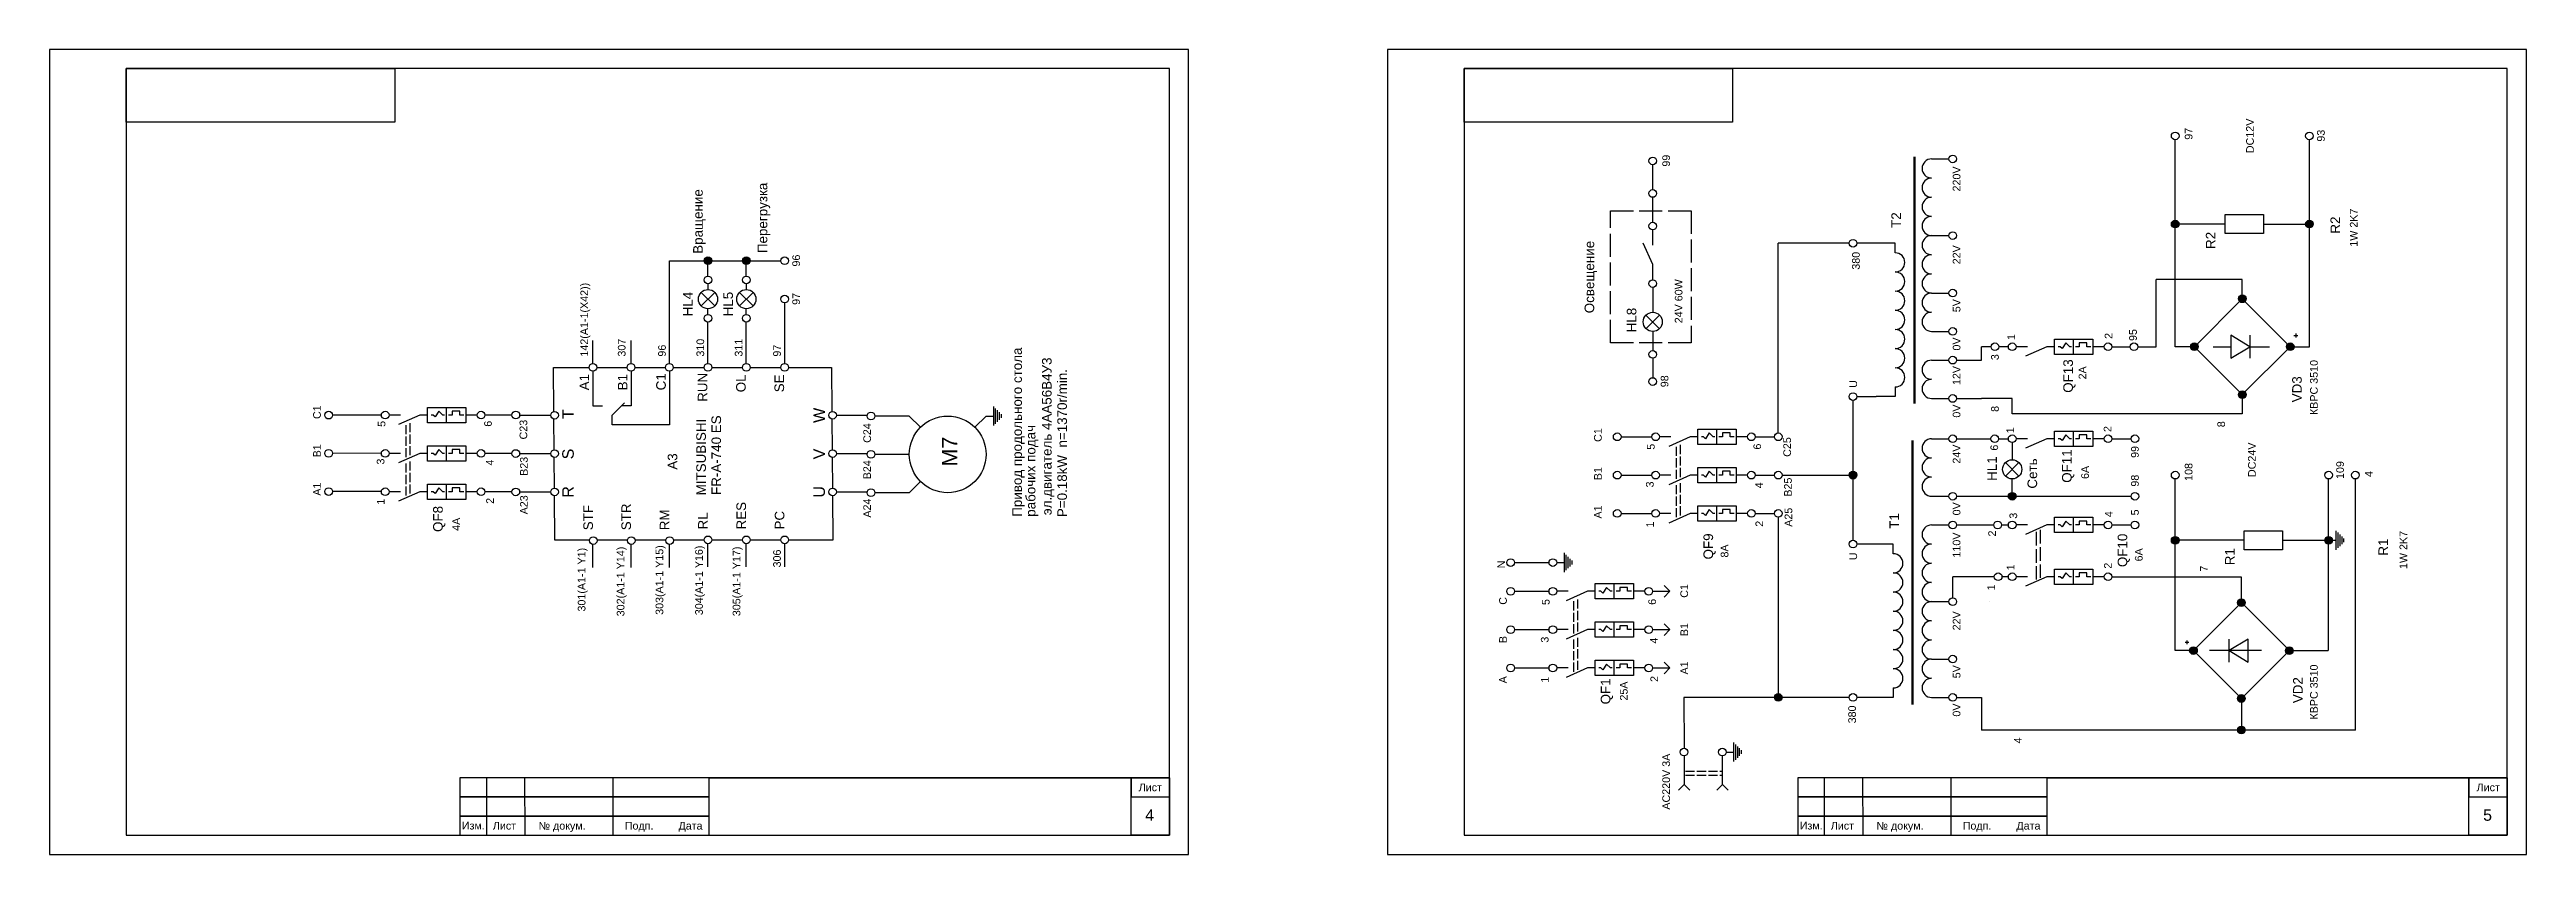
# Model space of a CAD drawing. Header units: millimetres. Extents: x 2144 to 8705, y -937 to 1906.
# Drawn here: x 6657 to 7303, y 719 to 929 of the extents above; entities that cross this region are included whole.
import ezdxf

# ---------------------------------------------------------------- set-up
doc = ezdxf.new("R2010")
doc.units = ezdxf.units.MM
doc.linetypes.add('ACAD_ISO02W100', pattern=[15, 12, -3])
for name, color, linetype, lineweight in [('Маркировка', 7, 'Continuous', 25), ('Оформление', 7, 'Continuous', 30), ('Элементы', 7, 'Continuous', 30)]:
    doc.layers.add(name, color=color, linetype=linetype, lineweight=lineweight)
doc.styles.get("Standard").update_dxf_attribs({"font": 'arial.ttf'})

msp = doc.modelspace()

# ---------------------------------------------------------------- hatches: boundary and pattern name
at = {"layer": 'Элементы'}
h = msp.add_hatch(color=256, dxfattribs=at)
h.dxf.hatch_style = 1
h.paths.add_polyline_path([(7212.23, 883.77, 1), (7210.23, 883.77, 1)])
h = msp.add_hatch(color=256, dxfattribs=at)
h.dxf.hatch_style = 1
h.paths.add_polyline_path([(7247.23, 883.77, 1), (7245.23, 883.77, 1)])
h = msp.add_hatch(color=256, dxfattribs=at)
h.dxf.hatch_style = 1
h.paths.add_polyline_path([(6828.65, 875.19, 1), (6828.65, 873.19, 1)])
h = msp.add_hatch(color=256, dxfattribs=at)
h.dxf.hatch_style = 1
h.paths.add_polyline_path([(6838.65, 875.19, 1), (6838.65, 873.19, 1)])
h = msp.add_hatch(color=256, dxfattribs=at)
h.dxf.hatch_style = 1
h.paths.add_polyline_path([(7228.73, 865.27, 1), (7228.73, 863.27, 1)])
h = msp.add_hatch(color=256, dxfattribs=at)
h.dxf.hatch_style = 1
h.paths.add_polyline_path([(7216.23, 852.77, 1), (7216.23, 850.77, 1)])
h = msp.add_hatch(color=256, dxfattribs=at)
h.dxf.hatch_style = 1
h.paths.add_polyline_path([(7241.23, 852.77, 1), (7241.23, 850.77, 1)])
h = msp.add_hatch(color=256, dxfattribs=at)
h.dxf.hatch_style = 1
h.paths.add_polyline_path([(7228.73, 840.27, 1), (7228.73, 838.27, 1)])
h = msp.add_hatch(color=256, dxfattribs=at)
h.dxf.hatch_style = 1
h.paths.add_polyline_path([(7128.23, 818.27, 1), (7126.23, 818.27, 1)])
h = msp.add_hatch(color=256, dxfattribs=at)
h.dxf.hatch_style = 1
h.paths.add_polyline_path([(7169.73, 812.77, 1), (7167.73, 812.77, 1)])
h = msp.add_hatch(color=256, dxfattribs=at)
h.dxf.hatch_style = 1
h.paths.add_polyline_path([(7212.23, 801.27, 1), (7210.23, 801.27, 1)])
h = msp.add_hatch(color=256, dxfattribs=at)
h.dxf.hatch_style = 1
h.paths.add_polyline_path([(7252.23, 801.27, 1), (7250.23, 801.27, 1)])
h = msp.add_hatch(color=256, dxfattribs=at)
h.dxf.hatch_style = 1
h.paths.add_polyline_path([(7228.5, 786, 1), (7228.5, 784, 1)])
h = msp.add_hatch(color=256, dxfattribs=at)
h.dxf.hatch_style = 1
h.paths.add_polyline_path([(7216, 773.5, 1), (7216, 771.5, 1)])
h = msp.add_hatch(color=256, dxfattribs=at)
h.dxf.hatch_style = 1
h.paths.add_polyline_path([(7241, 773.5, 1), (7241, 771.5, 1)])
h = msp.add_hatch(color=256, dxfattribs=at)
h.dxf.hatch_style = 1
h.paths.add_polyline_path([(7108.73, 760.27, 1), (7106.73, 760.27, 1)])
h = msp.add_hatch(color=256, dxfattribs=at)
h.dxf.hatch_style = 1
h.paths.add_polyline_path([(7228.5, 761, 1), (7228.5, 759, 1)])
h = msp.add_hatch(color=256, dxfattribs=at)
h.dxf.hatch_style = 1
h.paths.add_polyline_path([(7228.5, 752.77, 1), (7228.5, 750.77, 1)])

# ---------------------------------------------------------------- linework, layer by layer
at = {"layer": 'Оформление'}
for p, q in [((6948.96, 924.31), (6676.96, 924.31)), ((6676.96, 924.31), (6676.96, 724.31)), ((6948.96, 724.31), (6948.96, 924.31)), ((7297.83, 924.31), (7025.83, 924.31)), ((7025.83, 924.31), (7025.83, 724.31)), ((7297.83, 724.31), (7297.83, 924.31)), ((6676.96, 724.31), (6948.96, 724.31)), ((6763.96, 724.31), (6948.96, 724.31)), ((6763.96, 724.31), (6948.96, 724.31)), ((6763.96, 724.31), (6948.96, 724.31)), ((7025.83, 724.31), (7297.83, 724.31)), ((7112.83, 724.31), (7297.83, 724.31)), ((7112.83, 724.31), (7297.83, 724.31)), ((7112.83, 724.31), (7297.83, 724.31))]:
    msp.add_line(p, q, dxfattribs=at)
at = {"layer": 'Оформление', "lineweight": 35}
for p, q in [((6828.96, 739.31), (6948.96, 739.31)), ((7177.83, 739.31), (7297.83, 739.31))]:
    msp.add_line(p, q, dxfattribs=at)
at = {"layer": 'Оформление'}
for points in [[(6953.96, 929.31), (6656.96, 929.31), (6656.96, 719.31), (6953.96, 719.31)], [(7302.83, 929.31), (7005.83, 929.31), (7005.83, 719.31), (7302.83, 719.31)], [(6763.96, 724.31), (6780.96, 724.31), (6780.93, 739.31), (6763.93, 739.31)], [(6763.96, 734.31), (6828.96, 734.31), (6828.96, 739.31), (6763.96, 739.31)], [(6763.96, 724.31), (6770.96, 724.31), (6770.96, 739.31), (6763.96, 739.31)], [(6763.96, 724.31), (6803.96, 724.31), (6803.96, 739.31), (6763.96, 739.31)], [(6948.96, 724.31), (6938.96, 724.31), (6938.96, 739.31), (6948.96, 739.31)], [(6948.96, 739.31), (6938.96, 739.31), (6938.96, 734.31), (6948.96, 734.31)], [(7112.83, 724.31), (7129.83, 724.31), (7129.8, 739.31), (7112.8, 739.31)], [(7112.83, 734.31), (7177.83, 734.31), (7177.83, 739.31), (7112.83, 739.31)], [(7112.83, 724.31), (7119.83, 724.31), (7119.83, 739.31), (7112.83, 739.31)], [(7112.83, 724.31), (7152.83, 724.31), (7152.83, 739.31), (7112.83, 739.31)], [(7297.83, 724.31), (7287.83, 724.31), (7287.83, 739.31), (7297.83, 739.31)], [(7297.83, 739.31), (7287.83, 739.31), (7287.83, 734.31), (7297.83, 734.31)], [(6763.96, 729.31), (6828.96, 729.31), (6828.96, 734.31), (6763.96, 734.31)], [(7112.83, 729.31), (7177.83, 729.31), (7177.83, 734.31), (7112.83, 734.31)], [(6763.96, 724.31), (6828.96, 724.31), (6828.96, 729.31), (6763.96, 729.31)], [(7112.83, 724.31), (7177.83, 724.31), (7177.83, 729.31), (7112.83, 729.31)]]:
    msp.add_lwpolyline(points, close=True, dxfattribs=at)
at = {"layer": 'Элементы'}
for p, q in [((7211.23, 851.77), (7211.23, 905.77)), ((7246.23, 851.77), (7246.23, 905.77)), ((7075, 892.75), (7075, 899.25)), ((7147.73, 900.77), (7152.23, 900.77)), ((7075, 884.25), (7075, 890.75)), ((7075, 873.25), (7072.5, 878.75)), ((7075, 878.25), (7075, 882.25)), ((7107.73, 829.27), (7107.73, 878.77)), ((7126.23, 878.77), (7107.73, 878.77)), ((7133.23, 878.77), (7128.23, 878.77)), ((7138.23, 878.77), (7133.23, 878.77)), ((7138.23, 876.27), (7138.23, 878.77)), ((7147.73, 880.77), (7152.23, 880.77)), ((7224.23, 883.77), (7211.23, 883.77)), ((7234.23, 883.77), (7246.23, 883.77)), ((6818.63, 853.39), (6818.63, 874.19)), ((6818.63, 874.19), (6828.65, 874.19)), ((6828.65, 870.19), (6828.65, 874.19)), ((6828.65, 874.19), (6847.65, 874.19)), ((6838.65, 870.19), (6838.65, 874.19)), ((7075, 869.25), (7075, 873.25)), ((6830.42, 862.42), (6826.88, 865.95)), ((6826.88, 862.42), (6830.42, 865.95)), ((6828.65, 868.19), (6828.65, 866.69)), ((6840.42, 862.42), (6836.88, 865.95)), ((6836.88, 862.42), (6840.42, 865.95)), ((6838.65, 868.19), (6838.65, 866.69)), ((7075, 867.25), (7075, 860.75)), ((7147.73, 865.77), (7152.23, 865.77)), ((7228.73, 869.27), (7206.23, 869.27)), ((7206.23, 851.77), (7206.23, 869.27)), ((7228.73, 864.27), (7228.73, 869.27)), ((6828.65, 860.19), (6828.65, 861.69)), ((6838.65, 860.19), (6838.65, 861.69)), ((6848.65, 847.39), (6848.65, 863.19)), ((7076.77, 856.48), (7073.23, 860.02)), ((7073.23, 856.48), (7076.77, 860.02)), ((7228.73, 864.27), (7216.23, 851.77)), ((7241.23, 851.77), (7228.73, 864.27)), ((6798.65, 847.39), (6798.65, 853.39)), ((6808.63, 847.39), (6808.63, 853.39)), ((6818.63, 847.39), (6818.63, 853.39)), ((6828.65, 847.39), (6828.65, 858.19)), ((6838.65, 847.39), (6838.65, 858.19)), ((7075, 855.75), (7075, 850.75)), ((7147.73, 855.77), (7152.23, 855.77)), ((7182.73, 852.77), (7181.73, 851.27)), ((7183.73, 851.77), (7182.73, 852.77)), ((7184.73, 849.77), (7184.73, 853.77)), ((7188.23, 852.77), (7186.23, 852.77)), ((7186.23, 852.77), (7186.23, 851.77)), ((7188.23, 851.77), (7188.23, 852.77)), ((7230.73, 851.77), (7225.73, 854.77)), ((7225.73, 854.77), (7225.73, 848.77)), ((7230.73, 854.77), (7230.73, 848.77)), ((7242.2, 854.68), (7243.2, 854.68)), ((7242.7, 855.18), (7242.7, 854.18)), ((7075, 848.75), (7075, 843.75)), ((7147.73, 848.27), (7152.23, 848.27)), ((7154.23, 848.27), (7160.73, 848.27)), ((7160.73, 848.27), (7160.73, 851.77)), ((7163.23, 851.77), (7160.73, 851.77)), ((7167.73, 851.77), (7165.23, 851.77)), ((7172.73, 851.77), (7169.73, 851.77)), ((7177.73, 851.77), (7172.23, 849.27)), ((7179.73, 851.77), (7177.73, 851.77)), ((7181.23, 851.77), (7180.73, 851.77)), ((7181.73, 851.27), (7181.23, 851.77)), ((7184.23, 851.77), (7183.73, 851.77)), ((7186.23, 851.77), (7185.23, 851.77)), ((7189.23, 851.77), (7188.23, 851.77)), ((7192.73, 851.77), (7189.73, 851.77)), ((7194.73, 851.77), (7199.48, 851.77)), ((7201.48, 851.77), (7206.23, 851.77)), ((7216.23, 851.77), (7211.23, 851.77)), ((7216.23, 851.77), (7228.73, 839.27)), ((7221.16, 851.77), (7225.73, 851.77)), ((7225.73, 848.77), (7230.73, 851.77)), ((7228.73, 839.27), (7241.23, 851.77)), ((7230.73, 851.77), (7235.8, 851.77)), ((7241.23, 851.77), (7246.23, 851.77)), ((6798.65, 845.39), (6798.65, 836.39)), ((6808.65, 845.39), (6808.65, 836.39)), ((6818.65, 845.39), (6818.65, 831.39)), ((7138.23, 841.27), (7138.23, 838.77)), ((6743.48, 833.9), (6730.73, 833.92)), ((6748.48, 833.94), (6745.48, 833.94)), ((6753.48, 833.94), (6747.98, 831.44)), ((6755.48, 833.94), (6753.48, 833.94)), ((6756.98, 833.94), (6756.48, 833.94)), ((6757.48, 833.44), (6756.98, 833.94)), ((6758.48, 834.94), (6757.48, 833.44)), ((6759.48, 833.94), (6758.48, 834.94)), ((6759.98, 833.94), (6759.48, 833.94)), ((6760.48, 831.94), (6760.48, 835.94)), ((6761.98, 833.94), (6760.98, 833.94)), ((6763.98, 834.94), (6761.98, 834.94)), ((6761.98, 834.94), (6761.98, 833.94)), ((6763.98, 833.94), (6763.98, 834.94)), ((6764.98, 833.94), (6763.98, 833.94)), ((6768.48, 833.94), (6765.48, 833.94)), ((6777.54, 833.95), (6770.48, 833.95)), ((6779.65, 833.89), (6787.65, 833.89)), ((6798.65, 836.39), (6801.15, 836.39)), ((6803.65, 833.89), (6806.9, 837.14)), ((6803.65, 831.39), (6803.65, 833.89)), ((6808.65, 836.39), (6806.15, 836.39)), ((6862.15, 833.89), (6870.15, 833.89)), ((6881.15, 833.69), (6872.15, 833.69)), ((6884.08, 830.76), (6881.15, 833.69)), ((6898.22, 830.76), (6901.15, 833.69)), ((6901.15, 833.69), (6903.15, 833.69)), ((6903.15, 831.19), (6903.15, 836.19)), ((6903.65, 831.69), (6903.65, 835.69)), ((6904.15, 832.19), (6904.15, 835.19)), ((6904.65, 832.69), (6904.65, 834.69)), ((6905.15, 833.19), (6905.15, 834.19)), ((7127.23, 801.27), (7127.23, 837.77)), ((7128.23, 838.77), (7133.23, 838.77)), ((7138.23, 838.77), (7133.23, 838.77)), ((7147.73, 838.27), (7152.23, 838.27)), ((7154.23, 838.27), (7160.73, 838.27)), ((7168.73, 838.27), (7160.73, 838.27)), ((7168.73, 834.27), (7168.73, 838.27)), ((7228.73, 834.27), (7168.73, 834.27)), ((7228.73, 839.27), (7228.73, 834.27)), ((6818.65, 831.39), (6803.65, 831.39)), ((7066.73, 828.27), (7074.73, 828.27)), ((7079.73, 828.27), (7076.73, 828.27)), ((7084.73, 828.27), (7079.23, 825.77)), ((7086.73, 828.27), (7084.73, 828.27)), ((7088.23, 828.27), (7087.73, 828.27)), ((7088.73, 827.77), (7088.23, 828.27)), ((7089.73, 829.27), (7088.73, 827.77)), ((7090.73, 828.27), (7089.73, 829.27)), ((7091.23, 828.27), (7090.73, 828.27)), ((7091.73, 826.27), (7091.73, 830.27)), ((7093.23, 828.27), (7092.23, 828.27)), ((7095.23, 829.27), (7093.23, 829.27)), ((7093.23, 829.27), (7093.23, 828.27)), ((7095.23, 828.27), (7095.23, 829.27)), ((7096.23, 828.27), (7095.23, 828.27)), ((7099.73, 828.27), (7096.73, 828.27)), ((7101.73, 828.27), (7106.73, 828.27)), ((7147.73, 827.77), (7152.23, 827.77)), ((7154.23, 827.77), (7163.19, 827.77)), ((7165.19, 827.77), (7167.73, 827.77)), ((7168.73, 826.77), (7168.73, 822.27)), ((7172.73, 827.77), (7169.73, 827.77)), ((7177.73, 827.77), (7172.23, 825.27)), ((7179.73, 827.77), (7177.73, 827.77)), ((7181.23, 827.77), (7180.73, 827.77)), ((7181.73, 827.27), (7181.23, 827.77)), ((7182.73, 828.77), (7181.73, 827.27)), ((7183.73, 827.77), (7182.73, 828.77)), ((7184.23, 827.77), (7183.73, 827.77)), ((7184.73, 825.77), (7184.73, 829.77)), ((7186.23, 827.77), (7185.23, 827.77)), ((7188.23, 828.77), (7186.23, 828.77)), ((7186.23, 828.77), (7186.23, 827.77)), ((7188.23, 827.77), (7188.23, 828.77)), ((7189.23, 827.77), (7188.23, 827.77)), ((7192.73, 827.77), (7189.73, 827.77)), ((7194.73, 827.77), (7199.73, 827.77)), ((6743.48, 823.94), (6730.73, 823.96)), ((6748.48, 823.94), (6745.48, 823.94)), ((6753.48, 823.94), (6747.98, 821.44)), ((6755.48, 823.94), (6753.48, 823.94)), ((6756.98, 823.94), (6756.48, 823.94)), ((6757.48, 823.44), (6756.98, 823.94)), ((6758.48, 824.94), (6757.48, 823.44)), ((6759.48, 823.94), (6758.48, 824.94)), ((6759.98, 823.94), (6759.48, 823.94)), ((6760.48, 821.94), (6760.48, 825.94)), ((6761.98, 823.94), (6760.98, 823.94)), ((6763.98, 824.94), (6761.98, 824.94)), ((6761.98, 824.94), (6761.98, 823.94)), ((6763.98, 823.94), (6763.98, 824.94)), ((6764.98, 823.94), (6763.98, 823.94)), ((6768.48, 823.94), (6765.48, 823.94)), ((6777.54, 823.91), (6770.48, 823.91)), ((6779.65, 823.89), (6787.65, 823.89)), ((6862.15, 823.89), (6870.15, 823.89)), ((6881.15, 823.69), (6872.15, 823.69)), ((7091.73, 816.27), (7091.73, 820.27)), ((7170.5, 818), (7166.96, 821.54)), ((7166.96, 818), (7170.5, 821.54)), ((6743.48, 813.97), (6730.73, 813.99)), ((6748.48, 813.94), (6745.48, 813.94)), ((6753.48, 813.94), (6747.98, 811.44)), ((6755.48, 813.94), (6753.48, 813.94)), ((6756.98, 813.94), (6756.48, 813.94)), ((6757.48, 813.44), (6756.98, 813.94)), ((6758.48, 814.94), (6757.48, 813.44)), ((6759.48, 813.94), (6758.48, 814.94)), ((6759.98, 813.94), (6759.48, 813.94)), ((6760.48, 811.94), (6760.48, 815.94)), ((6761.98, 813.94), (6760.98, 813.94)), ((6763.98, 814.94), (6761.98, 814.94)), ((6761.98, 814.94), (6761.98, 813.94)), ((6763.98, 813.94), (6763.98, 814.94)), ((6764.98, 813.94), (6763.98, 813.94)), ((6768.48, 813.94), (6765.48, 813.94)), ((6777.54, 813.9), (6770.48, 813.9)), ((6779.65, 813.89), (6787.65, 813.89)), ((6862.15, 813.89), (6870.15, 813.89)), ((6884.08, 816.62), (6881.15, 813.69)), ((7066.73, 818.27), (7074.73, 818.27)), ((7079.73, 818.27), (7076.73, 818.27)), ((7084.73, 818.27), (7079.23, 815.77)), ((7086.73, 818.27), (7084.73, 818.27)), ((7088.23, 818.27), (7087.73, 818.27)), ((7088.73, 817.77), (7088.23, 818.27)), ((7089.73, 819.27), (7088.73, 817.77)), ((7090.73, 818.27), (7089.73, 819.27)), ((7091.23, 818.27), (7090.73, 818.27)), ((7093.23, 818.27), (7092.23, 818.27)), ((7095.23, 819.27), (7093.23, 819.27)), ((7093.23, 819.27), (7093.23, 818.27)), ((7095.23, 818.27), (7095.23, 819.27)), ((7096.23, 818.27), (7095.23, 818.27)), ((7099.73, 818.27), (7096.73, 818.27)), ((7101.73, 818.27), (7106.73, 818.27)), ((7108.73, 818.27), (7127.23, 818.27)), ((7168.73, 812.77), (7168.73, 817.27)), ((7211.23, 772.5), (7211.23, 817.27)), ((7251.23, 772.5), (7251.23, 817.27)), ((7258.23, 751.77), (7258.23, 817.27)), ((6881.15, 813.69), (6872.15, 813.69)), ((7066.73, 808.27), (7074.73, 808.27)), ((7079.73, 808.27), (7076.73, 808.27)), ((7084.73, 808.27), (7079.23, 805.77)), ((7086.73, 808.27), (7084.73, 808.27)), ((7088.23, 808.27), (7087.73, 808.27)), ((7088.73, 807.77), (7088.23, 808.27)), ((7089.73, 809.27), (7088.73, 807.77)), ((7090.73, 808.27), (7089.73, 809.27)), ((7091.23, 808.27), (7090.73, 808.27)), ((7091.73, 806.27), (7091.73, 810.27)), ((7093.23, 808.27), (7092.23, 808.27)), ((7095.23, 809.27), (7093.23, 809.27)), ((7093.23, 809.27), (7093.23, 808.27)), ((7095.23, 808.27), (7095.23, 809.27)), ((7096.23, 808.27), (7095.23, 808.27)), ((7099.73, 808.27), (7096.73, 808.27)), ((7101.73, 808.27), (7106.73, 808.27)), ((7147.73, 812.77), (7152.23, 812.77)), ((7154.23, 812.77), (7199.73, 812.77)), ((7107.73, 807.27), (7107.73, 760.27)), ((7147.73, 805.27), (7152.23, 805.27)), ((7154.23, 805.27), (7163.95, 805.27)), ((7165.95, 805.27), (7167.73, 805.27)), ((7172.73, 805.27), (7169.73, 805.27)), ((7177.73, 805.27), (7172.23, 802.77)), ((7179.73, 805.27), (7177.73, 805.27)), ((7181.23, 805.27), (7180.73, 805.27)), ((7181.73, 804.77), (7181.23, 805.27)), ((7182.73, 806.27), (7181.73, 804.77)), ((7183.73, 805.27), (7182.73, 806.27)), ((7184.23, 805.27), (7183.73, 805.27)), ((7184.73, 803.27), (7184.73, 807.27)), ((7186.23, 805.27), (7185.23, 805.27)), ((7188.23, 806.27), (7186.23, 806.27)), ((7186.23, 806.27), (7186.23, 805.27)), ((7188.23, 805.27), (7188.23, 806.27)), ((7189.23, 805.27), (7188.23, 805.27)), ((7192.73, 805.27), (7189.73, 805.27)), ((7194.73, 805.27), (7199.73, 805.27)), ((7229.23, 801.27), (7211.23, 801.27)), ((7239.23, 801.27), (7251.23, 801.27)), ((7251.23, 801.27), (7253.23, 801.27)), ((7253.23, 798.77), (7253.23, 803.77)), ((7253.73, 799.27), (7253.73, 803.27)), ((7254.23, 799.77), (7254.23, 802.77)), ((7254.73, 800.27), (7254.73, 802.27)), ((7255.23, 800.77), (7255.23, 801.77)), ((6798.65, 794.19), (6798.65, 800.19)), ((6808.65, 794.18), (6808.65, 800.19)), ((6818.65, 794.18), (6818.65, 800.19)), ((6828.65, 794.38), (6828.65, 800.39)), ((6838.65, 794.38), (6838.65, 800.39)), ((6848.65, 794.38), (6848.65, 800.39)), ((7038.95, 795.46), (7047.95, 795.46)), ((7049.95, 795.46), (7051.95, 795.46)), ((7051.95, 792.96), (7051.95, 797.96)), ((7052.45, 793.46), (7052.45, 797.46)), ((7052.95, 793.96), (7052.95, 796.96)), ((7053.45, 794.46), (7053.45, 796.46)), ((7053.95, 794.96), (7053.95, 795.96)), ((7132.73, 800.27), (7128.23, 800.27)), ((7137.73, 800.27), (7132.73, 800.27)), ((7137.73, 797.77), (7137.73, 800.27)), ((7062.95, 788.96), (7061.95, 787.46)), ((7063.95, 787.96), (7062.95, 788.96)), ((7064.95, 785.96), (7064.95, 789.96)), ((7068.45, 788.96), (7066.45, 788.96)), ((7066.45, 788.96), (7066.45, 787.96)), ((7068.45, 787.96), (7068.45, 788.96)), ((7079.45, 787.96), (7077.95, 789.46)), ((7153.23, 786.27), (7153.23, 791.77)), ((7164.07, 791.77), (7153.23, 791.77)), ((7167.73, 791.77), (7166.07, 791.77)), ((7172.73, 791.77), (7169.73, 791.77)), ((7177.73, 791.77), (7172.23, 789.27)), ((7179.73, 791.77), (7177.73, 791.77)), ((7181.23, 791.77), (7180.73, 791.77)), ((7181.73, 791.27), (7181.23, 791.77)), ((7182.73, 792.77), (7181.73, 791.27)), ((7183.73, 791.77), (7182.73, 792.77)), ((7184.23, 791.77), (7183.73, 791.77)), ((7184.73, 789.77), (7184.73, 793.77)), ((7186.23, 791.77), (7185.23, 791.77)), ((7188.23, 792.77), (7186.23, 792.77)), ((7186.23, 792.77), (7186.23, 791.77)), ((7188.23, 791.77), (7188.23, 792.77)), ((7189.23, 791.77), (7188.23, 791.77)), ((7192.73, 791.77), (7189.73, 791.77)), ((7194.73, 791.77), (7228.44, 791.77)), ((7228.5, 785), (7228.5, 791.77)), ((7038.95, 787.96), (7047.95, 787.96)), ((7052.95, 787.96), (7049.95, 787.96)), ((7057.95, 787.96), (7052.45, 785.46)), ((7059.95, 787.96), (7057.95, 787.96)), ((7061.45, 787.96), (7060.95, 787.96)), ((7061.95, 787.46), (7061.45, 787.96)), ((7064.45, 787.96), (7063.95, 787.96)), ((7066.45, 787.96), (7065.45, 787.96)), ((7069.45, 787.96), (7068.45, 787.96)), ((7072.95, 787.96), (7069.95, 787.96)), ((7074.95, 787.96), (7079.45, 787.96)), ((7079.45, 787.96), (7077.95, 786.46)), ((7147.73, 785.27), (7152.23, 785.27)), ((7162.73, 785.27), (7162.73, 785.27)), ((7228.5, 785), (7216, 772.5)), ((7241, 772.5), (7228.5, 785)), ((7038.95, 777.96), (7047.95, 777.96)), ((7052.95, 777.96), (7049.95, 777.96)), ((7057.95, 777.96), (7052.45, 775.46)), ((7059.95, 777.96), (7057.95, 777.96)), ((7061.45, 777.96), (7060.95, 777.96)), ((7061.95, 777.46), (7061.45, 777.96)), ((7062.95, 778.96), (7061.95, 777.46)), ((7063.95, 777.96), (7062.95, 778.96)), ((7064.45, 777.96), (7063.95, 777.96)), ((7064.95, 775.96), (7064.95, 779.96)), ((7066.45, 777.96), (7065.45, 777.96)), ((7068.45, 778.96), (7066.45, 778.96)), ((7066.45, 778.96), (7066.45, 777.96)), ((7068.45, 777.96), (7068.45, 778.96)), ((7069.45, 777.96), (7068.45, 777.96)), ((7072.95, 777.96), (7069.95, 777.96)), ((7074.95, 777.96), (7079.45, 777.96)), ((7079.45, 777.96), (7077.95, 779.46)), ((7079.45, 777.96), (7077.95, 776.46)), ((7214.3, 775.17), (7214.3, 774.17)), ((7225.28, 769.5), (7225.28, 775.5)), ((7230.28, 775.5), (7225.28, 772.5)), ((7230.28, 769.5), (7230.28, 775.5)), ((7062.95, 768.96), (7061.95, 767.46)), ((7063.95, 767.96), (7062.95, 768.96)), ((7064.95, 765.96), (7064.95, 769.96)), ((7068.45, 768.96), (7066.45, 768.96)), ((7066.45, 768.96), (7066.45, 767.96)), ((7068.45, 767.96), (7068.45, 768.96)), ((7079.45, 767.96), (7077.95, 769.46)), ((7147.73, 770.27), (7152.23, 770.27)), ((7216, 772.5), (7211.23, 772.5)), ((7213.8, 774.67), (7214.8, 774.67)), ((7216, 772.5), (7228.5, 760)), ((7233.78, 772.5), (7220.21, 772.5)), ((7225.28, 772.5), (7230.28, 769.5)), ((7228.5, 760), (7241, 772.5)), ((7240.86, 772.5), (7251.09, 772.5)), ((7038.95, 767.96), (7047.95, 767.96)), ((7052.95, 767.96), (7049.95, 767.96)), ((7057.95, 767.96), (7052.45, 765.46)), ((7059.95, 767.96), (7057.95, 767.96)), ((7061.45, 767.96), (7060.95, 767.96)), ((7061.95, 767.46), (7061.45, 767.96)), ((7064.45, 767.96), (7063.95, 767.96)), ((7066.45, 767.96), (7065.45, 767.96)), ((7069.45, 767.96), (7068.45, 767.96)), ((7072.95, 767.96), (7069.95, 767.96)), ((7074.95, 767.96), (7079.45, 767.96)), ((7079.45, 767.96), (7077.95, 766.46)), ((7137.73, 762.77), (7137.73, 760.27)), ((7107.73, 760.27), (7083.13, 760.22)), ((7083.13, 760.22), (7083.16, 747.03)), ((7126.23, 760.27), (7107.73, 760.27)), ((7132.73, 760.27), (7128.23, 760.27)), ((7137.73, 760.27), (7132.73, 760.27)), ((7147.73, 760.27), (7152.23, 760.27)), ((7154.23, 760.27), (7160.73, 760.27)), ((7160.73, 760.27), (7160.73, 751.77)), ((7228.5, 760), (7228.5, 751.77)), ((7169.87, 751.77), (7160.73, 751.77)), ((7258.23, 751.77), (7169.87, 751.77)), ((7083.16, 745.03), (7083.18, 737.55)), ((7093.18, 737.55), (7093.18, 744.99)), ((7094.15, 746.02), (7096.15, 746.02)), ((7096.15, 743.52), (7096.15, 748.52)), ((7096.65, 744.02), (7096.65, 748.02)), ((7097.15, 744.52), (7097.15, 747.52)), ((7097.65, 745.02), (7097.65, 747.02)), ((7098.15, 745.52), (7098.15, 746.52)), ((7083.18, 737.55), (7081.68, 736.05)), ((7083.18, 737.55), (7084.68, 736.05)), ((7093.18, 737.55), (7091.68, 736.05)), ((7093.18, 737.55), (7094.68, 736.05))]:
    msp.add_line(p, q, dxfattribs=at)
at = {"layer": 'Элементы', "lineweight": 60}
for p, q in [((7143.23, 836.95), (7143.23, 901.27)), ((7142.73, 758.45), (7142.73, 827.27))]:
    msp.add_line(p, q, dxfattribs=at)
at = {"layer": 'Элементы', "linetype": 'ACAD_ISO02W100', "lineweight": 25, "ltscale": 0.2}
for p, q in [((6749.98, 822.94), (6749.98, 831.44)), ((6750.98, 823.44), (6750.98, 831.94)), ((6749.98, 812.94), (6749.98, 821.44)), ((6750.98, 813.44), (6750.98, 821.94)), ((7081.23, 817.27), (7081.23, 825.77)), ((7082.23, 817.77), (7082.23, 826.27)), ((7081.23, 807.27), (7081.23, 815.77)), ((7082.23, 807.77), (7082.23, 816.27)), ((7054.45, 776.96), (7054.45, 785.46)), ((7055.45, 777.46), (7055.45, 785.96)), ((7054.45, 766.96), (7054.45, 775.46)), ((7055.45, 767.46), (7055.45, 775.96))]:
    msp.add_line(p, q, dxfattribs=at)
at = {"layer": 'Элементы', "linetype": 'ACAD_ISO02W100', "lineweight": 25, "ltscale": 0.3}
for p, q in [((7175, 803.5), (7175, 791)), ((7176, 804), (7176, 791.5))]:
    msp.add_line(p, q, dxfattribs=at)
at = {"layer": 'Элементы', "linetype": 'ACAD_ISO02W100', "ltscale": 0.2}
for p, q in [((7083.5, 741), (7093, 741)), ((7083.5, 740), (7093, 740))]:
    msp.add_line(p, q, dxfattribs=at)
at = {"layer": 'Элементы'}
for points in [[(6746.96, 924.31), (6746.96, 910.31), (6676.96, 910.31), (6676.96, 924.31)], [(7095.83, 924.31), (7095.83, 910.31), (7025.83, 910.31), (7025.83, 924.31)], [(7224.23, 881.27), (7224.23, 886.27), (7234.23, 886.27), (7234.23, 881.27)], [(7189.73, 849.77), (7179.73, 849.77), (7179.73, 853.77), (7189.73, 853.77)], [(6765.48, 831.94), (6755.48, 831.94), (6755.48, 835.94), (6765.48, 835.94)], [(7096.73, 826.27), (7086.73, 826.27), (7086.73, 830.27), (7096.73, 830.27)], [(7189.73, 825.77), (7179.73, 825.77), (7179.73, 829.77), (7189.73, 829.77)], [(6765.48, 821.94), (6755.48, 821.94), (6755.48, 825.94), (6765.48, 825.94)], [(7096.73, 816.27), (7086.73, 816.27), (7086.73, 820.27), (7096.73, 820.27)], [(6765.48, 811.94), (6755.48, 811.94), (6755.48, 815.94), (6765.48, 815.94)], [(7096.73, 806.27), (7086.73, 806.27), (7086.73, 810.27), (7096.73, 810.27)], [(7189.73, 803.27), (7179.73, 803.27), (7179.73, 807.27), (7189.73, 807.27)], [(7229.23, 798.77), (7229.23, 803.77), (7239.23, 803.77), (7239.23, 798.77)], [(7069.95, 785.96), (7059.95, 785.96), (7059.95, 789.96), (7069.95, 789.96)], [(7189.73, 789.77), (7179.73, 789.77), (7179.73, 793.77), (7189.73, 793.77)], [(7069.95, 775.96), (7059.95, 775.96), (7059.95, 779.96), (7069.95, 779.96)], [(7069.95, 765.96), (7059.95, 765.96), (7059.95, 769.96), (7069.95, 769.96)]]:
    msp.add_lwpolyline(points, close=True, dxfattribs=at)
at = {"layer": 'Элементы', "linetype": 'ACAD_ISO02W100', "lineweight": 25, "ltscale": 0.5}
msp.add_lwpolyline([(7064, 887.25), (7085, 887.25), (7085, 852.75), (7064, 852.75)], close=True, dxfattribs=at)
at = {"layer": 'Элементы'}
for points in [[(6788.46, 834.87), (6788.38, 846.39), (6797.65, 846.39)], [(6799.65, 846.39), (6807.57, 846.39)], [(6809.57, 846.39), (6817.57, 846.39)], [(6819.57, 846.39), (6827.65, 846.39)], [(6829.65, 846.39), (6837.65, 846.39)], [(6839.65, 846.39), (6847.65, 846.39)], [(6849.65, 846.39), (6860.88, 846.39), (6860.96, 834.87)], [(6788.53, 824.88), (6788.48, 832.9)], [(6860.98, 832.9), (6861.03, 824.88)], [(6788.6, 814.89), (6788.55, 822.89)], [(6861.05, 822.89), (6861.1, 814.89)], [(6797.74, 801.34), (6788.69, 801.34), (6788.61, 812.89)], [(6861.11, 812.89), (6861.19, 801.34), (6849.65, 801.34)], [(6807.66, 801.34), (6799.72, 801.34)], [(6817.66, 801.34), (6809.64, 801.34)], [(6827.65, 801.34), (6819.64, 801.34)], [(6837.65, 801.34), (6829.65, 801.34)], [(6847.65, 801.34), (6839.65, 801.34)]]:
    msp.add_lwpolyline(points, dxfattribs=at)
for centre, radius in [((7211.23, 906.77), 1), ((7246.23, 906.77), 1), ((7075, 900.25), 1), ((7153.23, 900.77), 1), ((7075, 891.75), 1), ((7075, 883.25), 1), ((7127.23, 878.77), 1), ((7153.23, 880.77), 1), ((7211.23, 883.77), 1), ((7246.23, 883.77), 1), ((6828.65, 874.19), 1), ((6838.65, 874.19), 1), ((6848.65, 874.19), 1), ((6828.65, 864.19), 2.5), ((6828.65, 869.19), 1), ((6838.65, 864.19), 2.5), ((6838.65, 869.19), 1), ((7075, 868.25), 1), ((7153.23, 865.77), 1), ((6828.65, 859.19), 1), ((6838.65, 859.19), 1), ((6848.65, 864.19), 1), ((7075, 858.25), 2.5), ((7228.73, 864.27), 1), ((7153.23, 855.77), 1), ((7164.23, 851.77), 1), ((7168.73, 851.77), 1), ((7193.73, 851.77), 1), ((7200.48, 851.77), 1), ((7216.23, 851.77), 1), ((7241.23, 851.77), 1), ((6798.65, 846.39), 1), ((6808.57, 846.39), 1), ((6818.57, 846.39), 1), ((6828.65, 846.39), 1), ((6838.65, 846.39), 1), ((6848.65, 846.39), 1), ((7075, 849.75), 1), ((7153.23, 848.27), 1), ((7075.01, 842.69), 1), ((7127.23, 838.77), 1), ((7228.73, 839.27), 1), ((6729.73, 833.92), 1), ((6744.48, 833.94), 1), ((6769.48, 833.94), 1), ((6778.54, 833.95), 1), ((6788.65, 833.89), 1), ((6861.15, 833.89), 1), ((6871.15, 833.69), 1), ((6891.15, 823.69), 10), ((7153.23, 838.27), 1), ((7065.73, 828.27), 1), ((7075.73, 828.27), 1), ((7100.73, 828.27), 1), ((7107.73, 828.27), 1), ((7153.23, 827.77), 1), ((7164.19, 827.77), 1), ((7168.73, 827.77), 1), ((7193.73, 827.77), 1), ((7200.73, 827.77), 1), ((6729.73, 823.96), 1), ((6744.48, 823.94), 1), ((6769.48, 823.94), 1), ((6778.54, 823.91), 1), ((6788.65, 823.89), 1), ((6861.15, 823.89), 1), ((6871.15, 823.69), 1), ((7168.73, 819.77), 2.5), ((6729.73, 813.99), 1), ((6744.48, 813.94), 1), ((6769.48, 813.94), 1), ((6778.54, 813.9), 1), ((6788.65, 813.89), 1), ((6861.15, 813.89), 1), ((6871.15, 813.69), 1), ((7065.73, 818.27), 1), ((7075.73, 818.27), 1), ((7100.73, 818.27), 1), ((7107.73, 818.27), 1), ((7127.23, 818.27), 1), ((7211.23, 818.27), 1), ((7251.23, 818.27), 1), ((7258.23, 818.27), 1), ((7065.73, 808.27), 1), ((7075.73, 808.27), 1), ((7100.73, 808.27), 1), ((7107.73, 808.27), 1), ((7153.23, 812.77), 1), ((7168.73, 812.77), 1), ((7200.73, 812.77), 1), ((6798.73, 801.19), 1), ((6808.65, 801.19), 1), ((6818.65, 801.19), 1), ((6828.65, 801.39), 1), ((6838.65, 801.39), 1), ((6848.65, 801.39), 1), ((7127.23, 800.27), 1), ((7153.23, 805.27), 1), ((7164.95, 805.27), 1), ((7168.73, 805.27), 1), ((7193.73, 805.27), 1), ((7200.73, 805.27), 1), ((7211.23, 801.27), 1), ((7251.23, 801.27), 1), ((7037.95, 795.46), 1), ((7048.95, 795.46), 1), ((7037.95, 787.96), 1), ((7048.95, 787.96), 1), ((7073.95, 787.96), 1), ((7165.07, 791.77), 1), ((7168.73, 791.77), 1), ((7193.73, 791.77), 1), ((7153.23, 785.27), 1), ((7228.5, 785), 1), ((7037.95, 777.96), 1), ((7048.95, 777.96), 1), ((7073.95, 777.96), 1), ((7037.95, 767.96), 1), ((7048.95, 767.96), 1), ((7073.95, 767.96), 1), ((7153.23, 770.27), 1), ((7216, 772.5), 1), ((7241, 772.5), 1), ((7107.73, 760.27), 1), ((7127.23, 760.27), 1), ((7153.23, 760.27), 1), ((7228.5, 760), 1), ((7228.5, 751.77), 1), ((7083.16, 746.03), 1), ((7093.15, 746.02), 1)]:
    msp.add_circle(centre, radius, dxfattribs=at)
for centre, start, end in [((7147.73, 898.27), 90, 270), ((7147.73, 893.27), 90, 270), ((7147.73, 888.27), 90, 270), ((7147.73, 883.27), 90, 270), ((7147.73, 878.27), 90, 270), ((7138.23, 873.77), 270, 90), ((7147.73, 873.27), 90, 270), ((7138.23, 868.77), 270, 90), ((7138.23, 863.77), 270, 90), ((7147.73, 868.27), 90, 270), ((7147.73, 863.27), 90, 270), ((7138.23, 858.77), 270, 90), ((7147.73, 858.27), 90, 270), ((7138.23, 853.77), 270, 90), ((7138.23, 848.77), 270, 90), ((7138.23, 843.77), 270, 90), ((7147.73, 845.77), 90, 270), ((7147.73, 840.77), 90, 270), ((7147.73, 825.27), 90, 270), ((7147.73, 820.27), 90, 270), ((7147.73, 815.27), 90, 270), ((7147.73, 802.77), 90, 270), ((7137.73, 795.27), 270, 90), ((7147.73, 797.77), 90, 270), ((7147.73, 792.77), 90, 270), ((7137.73, 790.27), 270, 90), ((7147.73, 787.77), 90, 270), ((7137.73, 785.27), 270, 90), ((7137.73, 780.27), 270, 90), ((7147.73, 782.77), 90, 270), ((7137.73, 775.27), 270, 90), ((7147.73, 777.77), 90, 270), ((7147.73, 772.77), 90, 270), ((7137.73, 770.27), 270, 90), ((7147.73, 767.77), 90, 270), ((7137.73, 765.27), 270, 90), ((7147.73, 762.77), 90, 270)]:
    msp.add_arc(centre, 2.5, start, end, dxfattribs=at)

# ---------------------------------------------------------------- texts
at = {"layer": 'Маркировка'}
for s, height, p in [('DC12V', 2, (7231.73, 902.27)), ('97', 2, (7215.73, 905.77)), ('93', 2, (7250.23, 905.27)), ('99', 2, (7079.5, 898.75)), ('220V', 2, (7155.23, 892.27)), ('Вращение', 2.5, (6827.28, 876.02)), ('Перегрузка', 2.5, (6844.12, 876.19)), ('T2', 2.5, (7139.73, 882.77)), ('R2', 2.5, (7254.23, 881.27)), ('1W 2K7', 2, (7258.79, 877.86)), ('Освещение', 2.5, (7059.73, 860.5)), ('R2', 2.5, (7221.73, 877.27)), ('96', 2, (6852.65, 872.69)), ('380', 2, (7128.98, 871.86)), ('22V', 2, (7155.23, 873.27)), ('142(A1-1(X42))', 2, (6797.39, 849.19)), ('HL4', 2.5, (6824.65, 859.69)), ('HL5', 2.5, (6835.15, 859.69)), ('97', 2, (6852.65, 862.69)), ('24V 60W', 2, (7082.75, 857.88)), ('HL8', 2.5, (7070.73, 855.52)), ('5V', 2, (7155.23, 860.77)), ('307', 2, (6807.15, 849.19)), ('310', 2, (6827.65, 849.19)), ('311', 2, (6837.65, 849.19)), ('0V', 2, (7155.23, 850.77)), ('1', 2, (7169.49, 853.51)), ('2', 2, (7194.86, 853.81)), ('95', 2, (7201.23, 853.27)), ('96', 2, (6817.65, 849.19)), ('97', 2, (6847.65, 849.19)), ('Привод продольного стола', 2.5, (6910.5, 807.41)), ('эл.двигатель 4AA56B4У3', 2.5, (6918.25, 807.82)), ('12V', 2, (7155.23, 841.77)), ('3', 2, (7165.23, 848.27)), ('QF13', 2.5, (7184.56, 839.75)), ('2А', 2, (7188.06, 843.24)), ('КВРС 3510', 2, (7248.4, 833.95)), ('P=0.18kW  n=1370r/min.', 2.5, (6922.25, 807.32)), ('98', 2, (7079.08, 841.2)), ('U', 2, (7128.28, 841.04)), ('VD3', 2.5, (7244.23, 837.27)), ('С1', 2, (6727.69, 832.91)), ('FR-A-740 ES', 2.5, (6832.06, 813.1)), ('0V', 2, (7155.23, 833.27)), ('8', 2, (7165.23, 834.77)), ('5', 2, (6744.53, 830.86)), ('6', 2, (6772.28, 830.9)), ('C23', 2, (6781.52, 827.58)), ('MITSUBISHI', 2.5, (6828.1, 812.99)), ('С24', 2, (6871.15, 826.69)), ('M7', 4, (6893.68, 820.53)), ('рабочих подач', 2.5, (6914.03, 807.41)), ('С1', 2, (7061.7, 826.94)), ('C25', 2, (7111.05, 823.04)), ('1', 2, (7169.21, 829.21)), ('2', 2, (7194.59, 829.52)), ('8', 2, (7224.23, 830.77)), ('DC24V', 2, (7232.23, 817.77)), ('В1', 2, (6727.69, 822.91)), ('3', 2, (6744.28, 821.03)), ('4', 2, (6772.74, 820.78)), ('B23', 2, (6781.65, 818.08)), ('A3', 2.5, (6820.65, 819.69)), ('В24', 2, (6871.15, 817.19)), ('5', 2, (7075.5, 824.89)), ('6', 2, (7103.24, 824.94)), ('24V', 2, (7155.23, 821.27)), ('HL1', 2.5, (7164.73, 816.77)), ('6', 2, (7165.05, 824.66)), ('Сеть', 2.5, (7175.23, 814.75)), ('QF11', 2.5, (7184.23, 816.27)), ('6A', 2, (7188.73, 817.27)), ('99', 2, (7201.73, 822.77)), ('108', 2, (7215.73, 816.77)), ('109', 2, (7255.23, 817.27)), ('А1', 2, (6727.69, 812.91)), ('В1', 2, (7061.7, 816.94)), ('3', 2, (7075.25, 815.06)), ('4', 2, (7103.71, 814.81)), ('B25', 2, (7111.25, 812.65)), ('98', 2, (7201.73, 815.27)), ('4', 2, (7262.73, 817.77)), ('1', 2, (6744.34, 810.57)), ('QF8', 2.5, (6759.48, 803.44)), ('2', 2, (6772.82, 810.78)), ('A23', 2, (6781.65, 808.04)), ('А24', 2, (6871.15, 807.19)), ('А1', 2, (7061.7, 806.94)), ('A25', 2, (7111.38, 804.8)), ('T1', 2.5, (7139.23, 804.27)), ('0V', 2, (7155.23, 807.77)), ('3', 2, (7170.02, 806.9)), ('4', 2, (7194.9, 807.3)), ('5', 2, (7201.73, 807.77)), ('4A', 2, (6763.98, 803.74)), ('1', 2, (7075.31, 804.61)), ('QF9', 2.5, (7090.73, 796.27)), ('2', 2, (7103.79, 804.81)), ('110V', 2, (7155.23, 796.77)), ('2', 2, (7164.49, 802.27)), ('QF10', 2.5, (7198.73, 794.27)), ('R1', 2.5, (7266.73, 797.27)), ('1W 2K7', 2, (7271.73, 793.77)), ('301(A1-1 Y1)', 2, (6796.7, 782.69)), ('302(A1-1 Y14)', 2, (6806.86, 781.44)), ('303(A1-1 Y15)', 2, (6816.99, 781.82)), ('304(A1-1 Y16)', 2, (6827.31, 781.73)), ('305(A1-1 Y17)', 2, (6837.09, 781.47)), ('306', 2, (6847.65, 794.19)), ('N', 2, (7036.45, 793.96)), ('8A', 2, (7094.73, 796.77)), ('U', 2, (7128.28, 796.08)), ('1', 2, (7169.33, 793.45)), ('2', 2, (7194.69, 793.86)), ('6A', 2, (7202.73, 795.77)), ('7', 2, (7219.74, 793.08)), ('R1', 2.5, (7226.73, 794.77)), ('С1', 2, (7084.21, 786.27)), ('1', 2, (7164.25, 788.21)), ('С', 2, (7036.95, 784.46)), ('5', 2, (7048.1, 784.39)), ('6', 2, (7075.84, 784.44)), ('22V', 2, (7155.23, 777.77)), ('В', 2, (7036.95, 774.46)), ('3', 2, (7047.84, 774.57)), ('4', 2, (7076.31, 774.31)), ('В1', 2, (7084.21, 776.27)), ('А1', 2, (7084.21, 766.27)), ('5V', 2, (7155.23, 765.27)), ('КВРС 3510', 2, (7248.4, 754.5)), ('А', 2, (7036.95, 763.96)), ('1', 2, (7047.9, 764.11)), ('QF1', 2.5, (7063.95, 758.46)), ('25A', 2, (7068.45, 759.46)), ('2', 2, (7076.39, 764.31)), ('VD2', 2.5, (7244.47, 758.78)), ('380', 2, (7127.98, 753.51)), ('0V', 2, (7155.23, 755.27)), ('4', 2, (7171.23, 748.27)), ('AC220V 3A', 2, (7079.5, 731))]:
    msp.add_text(s, height=height, rotation=90, dxfattribs=at).set_placement(p)
at = {"layer": 'Оформление'}
for s, height, p in [('Лист', 2, (6940.96, 735.81)), ('Лист', 2, (7289.83, 735.81)), ('4', 3, (6942.66, 728.1)), ('5', 3, (7291.52, 728.1)), ('Изм.', 2, (6764.46, 725.83)), ('Лист', 2, (6772.55, 725.81)), ('№ докум.', 2, (6784.48, 725.8)), ('Подп.', 2, (6806.96, 725.81)), ('Дата', 2, (6820.96, 725.81)), ('Изм.', 2, (7113.33, 725.83)), ('Лист', 2, (7121.42, 725.81)), ('№ докум.', 2, (7133.35, 725.8)), ('Подп.', 2, (7155.83, 725.81)), ('Дата', 2, (7169.83, 725.81))]:
    msp.add_text(s, height=height, dxfattribs=at).set_placement(p)
at = {"layer": 'Элементы'}
for s, height, p in [('A1', 2.5, (6797.65, 840.39)), ('B1', 2.5, (6807.65, 840.39)), ('C1', 2.5, (6817.65, 840.39)), ('RUN', 2.5, (6828.49, 837.39)), ('OL', 2.5, (6838.49, 839.89)), ('SE', 2.5, (6848.49, 839.89)), ('T', 3, (6793.65, 832.89)), ('W', 3, (6859.15, 831.89)), ('S', 3, (6793.65, 822.39)), ('V', 3, (6859.15, 822.39)), ('R', 3, (6793.65, 812.39)), ('U', 3, (6859.15, 812.39)), ('STF', 2.5, (6798.65, 803.89)), ('STR', 2.5, (6808.57, 803.89)), ('RM', 2.5, (6818.57, 803.89)), ('RL', 2.5, (6828.57, 804.09)), ('RES', 2.5, (6838.57, 804.09)), ('PC', 2.5, (6848.57, 804.09))]:
    msp.add_text(s, height=height, rotation=90, dxfattribs=at).set_placement(p)

doc.saveas('drawing.dxf')
